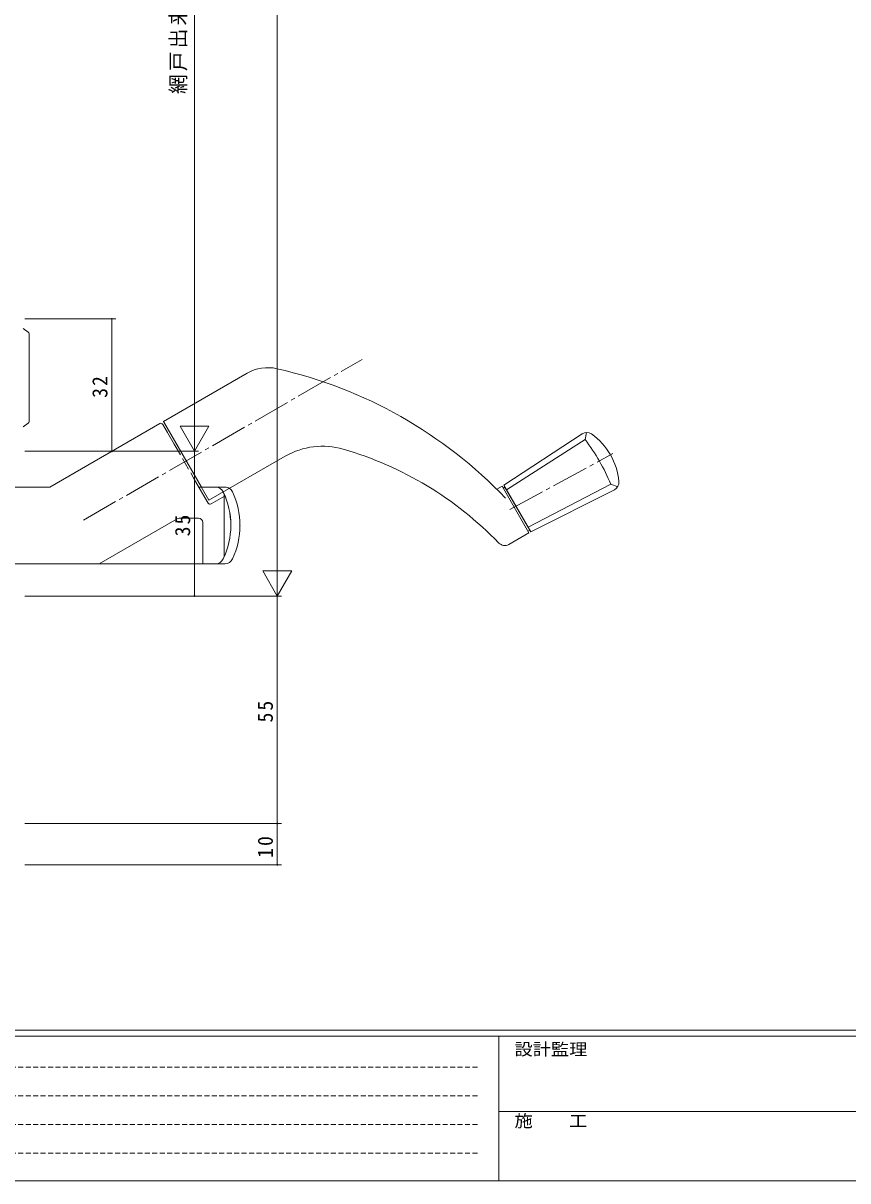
# Model space of a CAD drawing. Units: millimetres on the paper. Extents: x -420 to 373, y -297 to 267.
# Drawn here: x -275.1 to -75.7, y -297 to -17.1 of the extents above; entities that cross this region are included whole.
import ezdxf
from ezdxf.enums import TextEntityAlignment as Align

# ---------------------------------------------------------------- set-up
doc = ezdxf.new("R2010")
doc.units = ezdxf.units.MM
for name, pattern in [('CHAIN2', [12, 9, -1, 1, -1]), ('DASHED1', [1.8, 1.2, -0.6]), ('DASHED3', [4, 3, -1])]:
    doc.linetypes.add(name, pattern=pattern)
for name, color, linetype, lineweight in [('0-1_YKK_ZWAK', 7, 'Continuous', 9), ('0-6_YKK_13', 4, 'Continuous', 9), ('0-7_YKK_D', 6, 'Continuous', 9)]:
    doc.layers.add(name, color=color, linetype=linetype, lineweight=lineweight)
doc.styles.add('ＭＳ ゴシック', font='')
doc.styles.get('ＭＳ ゴシック').set_extended_font_data('MS Gothic')

msp = doc.modelspace()

# ---------------------------------------------------------------- linework, layer by layer
at = {"layer": '0-1_YKK_ZWAK'}
for p, q in [((352.3, -260.6), (-417.7, -260.6)), ((314.5, -262), (-417.7, -262)), ((-160.1, -262), (-160.1, -297)), ((-160.1, -280.199), (-31.3, -280.199)), ((-417.7, -297), (314.5, -297))]:
    msp.add_line(p, q, dxfattribs=at)
at = {"layer": '0-1_YKK_ZWAK', "linetype": 'DASHED1'}
for p, q in [((-413.101, -269.512), (-164.909, -269.512)), ((-413.101, -276.441), (-164.909, -276.441)), ((-413.101, -283.37), (-164.909, -283.37)), ((-413.101, -290.298), (-164.909, -290.298))]:
    msp.add_line(p, q, dxfattribs=at)
at = {"layer": '0-6_YKK_13'}
for p, q in [((-275.128, -90.946), (-273.908, -91.823)), ((-273.7, -92.229), (-273.7, -113.445)), ((-220.976, -101.73), (-241.211, -113.413)), ((-273.908, -113.85), (-275.128, -114.728)), ((-230.211, -132.466), (-241.211, -113.413)), ((-232.045, -129.299), (-241.211, -113.423)), ((-240.287, -116.113), (-240.269, -116.045)), ((-158.91, -128.828), (-139.969, -116.385)), ((-138.95, -116.059), (-139.258, -117.793)), ((-158.258, -129.958), (-139.258, -117.793)), ((-230.211, -132.466), (-211.742, -121.802)), ((-233.669, -127.476), (-230.394, -133.149)), ((-133.027, -128.584), (-153.062, -138.957)), ((-131.372, -129.185), (-133.027, -128.584)), ((-226.325, -129.289), (-232.622, -129.289)), ((-229.711, -133.332), (-226.327, -131.378)), ((-226.731, -130.456), (-226.731, -130.457)), ((-226.549, -131.289), (-226.549, -131.506)), ((-226.549, -131.506), (-226.549, -145.789)), ((-160.602, -129.805), (-159.343, -129.078)), ((-152.843, -140.336), (-159.343, -129.078)), ((-159.093, -129.511), (-158.66, -129.261)), ((-159.093, -129.511), (-158.66, -129.261)), ((-158.66, -129.261), (-152.66, -139.653)), ((-152.41, -140.086), (-132.165, -129.905)), ((-256.717, -147.789), (-237.896, -136.923)), ((-237.396, -136.789), (-232.7, -136.789)), ((-231.7, -137.789), (-231.7, -147.789)), ((-153.093, -139.903), (-152.66, -139.653)), ((-157.691, -143.135), (-152.843, -140.336)), ((-277.7, -147.789), (-226.325, -147.789))]:
    msp.add_line(p, q, dxfattribs=at)
at = {"layer": '0-6_YKK_13', "linetype": 'CHAIN2'}
for p, q in [((-260.566, -137.289), (-193.191, -98.39)), ((-157.457, -134.707), (-132.547, -121.137))]:
    msp.add_line(p, q, dxfattribs=at)
at = {"layer": '0-6_YKK_13', "linetype": 'DASHED3'}
msp.add_line((-238.619, -118.903), (-233.669, -127.476), dxfattribs=at)
at = {"layer": '0-6_YKK_13'}
for points in [[(-242.077, -113.913), (-268.709, -129.289), (-242.077, -113.913)], [(-240.269, -116.045), (-241.394, -114.096), (-238.619, -118.903)], [(-268.709, -129.289), (-277.7, -129.289), (-268.709, -129.289)], [(-152.41, -140.086), (-158.91, -128.828), (-152.41, -140.086)]]:
    msp.add_lwpolyline(points, dxfattribs=at)
for centre, radius, start, end in [((-274.2, -92.229), 0.5, 0, 54.28105), ((-215.976, -110.391), 10, 77.25156, 119.99998), ((-238.043, -207.925), 110, 43.67393, 77.25156), ((-274.2, -113.445), 0.5, 305.71893, 0), ((-241.827, -114.346), 0.5, 30, 119.99998), ((-241.827, -114.346), 0.5, 30, 119.99998), ((-138.873, -118.058), 2, 54.51253, 123.30186), ((-147, -129.457), 16, 5.48746, 54.5125), ((-202.742, -137.391), 18, 73.87056, 119.99998), ((-221.355, -201.754), 85, 43.92258, 73.87056), ((-179.304, -148.108), 50.227, 22.87424, 37.12569), ((-179.304, -148.108), 50.227, 22.87424, 37.12569), ((-133.064, -128.118), 2, 296.69812, 5.48746), ((-228.549, -131.289), 2, 24.6127, 90), ((-228.549, -131.289), 2, 25.24377, 90), ((-228.549, -131.289), 2, 24.6127, 90), ((-243.926, -138.539), 19, 334.75621, 25.24377), ((-243.926, -138.539), 19, 334.75621, 25.17737), ((-228.549, -131.289), 2, 0, 24.6127), ((-226.325, -131.289), 2, 57.53148, 90), ((-226.325, -131.289), 2, 25.24377, 57.53148), ((-241.701, -138.539), 19, 334.75621, 25.24377), ((-229.961, -132.899), 0.5, 210, 300), ((-237.396, -137.789), 1, 90, 119.99998), ((-232.7, -137.789), 1, 0, 90), ((-224.7, -138.539), 2, 355, 5), ((-158.691, -141.403), 2, 223.92258, 300), ((-228.549, -145.789), 2, 270, 334.75621), ((-228.549, -145.789), 2, 334.75621, 0), ((-226.325, -145.789), 2, 270, 334.75621), ((-226.325, -145.789), 2, 270, 334.75621)]:
    msp.add_arc(centre, radius, start, end, dxfattribs=at)
at = {"layer": '0-7_YKK_D'}
for p, q in [((-213.7, -148.6), (-213.7, 137.4)), ((-233.7, 106.9), (-233.7, -113.6)), ((-274.7, -88.6), (-252.7, -88.6)), ((-253.7, -120.6), (-253.7, -88.6)), ((-233.7, -120.6), (-233.7, -108.476)), ((-230.2, -114.538), (-237.2, -114.538)), ((-233.7, -120.6), (-237.2, -114.538)), ((-233.7, -120.6), (-230.2, -114.538)), ((-274.7, -120.6), (-232.7, -120.6)), ((-274.7, -120.6), (-232.7, -120.6)), ((-274.7, -120.6), (-252.7, -120.6)), ((-233.7, -155.6), (-233.7, -120.6)), ((-213.7, -155.6), (-213.7, -143.476)), ((-213.7, -155.6), (-217.2, -149.538)), ((-210.2, -149.538), (-217.2, -149.538)), ((-213.7, -155.6), (-210.2, -149.538)), ((-274.7, -155.6), (-212.7, -155.6)), ((-274.7, -155.6), (-232.7, -155.6)), ((-274.7, -155.6), (-212.7, -155.6)), ((-213.7, -210.6), (-213.7, -155.6)), ((-274.7, -210.6), (-212.7, -210.6)), ((-274.7, -210.6), (-212.7, -210.6)), ((-213.7, -210.6), (-213.7, -220.6)), ((-274.7, -220.6), (-212.7, -220.6))]:
    msp.add_line(p, q, dxfattribs=at)
for centre, start, end in [((-253.7, -88.6), 90, 270), ((-253.7, -88.6), 270, 90), ((-253.7, -120.6), 90, 270), ((-253.7, -120.6), 270, 90), ((-233.7, -155.6), 90, 270), ((-233.7, -155.6), 270, 90), ((-213.7, -210.6), 90, 270), ((-213.7, -210.6), 90, 270), ((-213.7, -210.6), 270, 90), ((-213.7, -210.6), 270, 90), ((-213.7, -220.6), 90, 270), ((-213.7, -220.6), 270, 90)]:
    msp.add_arc(centre, 0.106, start, end, dxfattribs=at)

# ---------------------------------------------------------------- texts
at = {"layer": '0-1_YKK_ZWAK', "style": 'ＭＳ ゴシック', "width": 1.1}
for s, p in [('設計監理', (-156.331, -267.533)), ('施\u3000\u3000工', (-156.331, -284.854))]:
    msp.add_text(s, height=2.933, dxfattribs=at).set_placement(p, align=Align.BOTTOM_LEFT)
at = {"layer": '0-7_YKK_D', "color": 3, "char_height": 3.666, "attachment_point": 7, "rotation": 90, "style": 'ＭＳ ゴシック'}
for s, insert in [('\\T1.16;\\W0.95;網戸出来高:MH=H-64.5', (-235.401, -34.209)), ('\\T1.21;\\W0.95;32', (-254.7, -107.682)), ('\\T1.21;\\W0.95;35', (-234.7, -141.17)), ('\\T1.21;\\W0.95;55', (-214.7, -186.17)), ('\\T1.21;\\W0.95;10', (-214.7, -218.902))]:
    msp.add_mtext(s, dxfattribs=dict(at, insert=insert))

doc.saveas('drawing.dxf')
